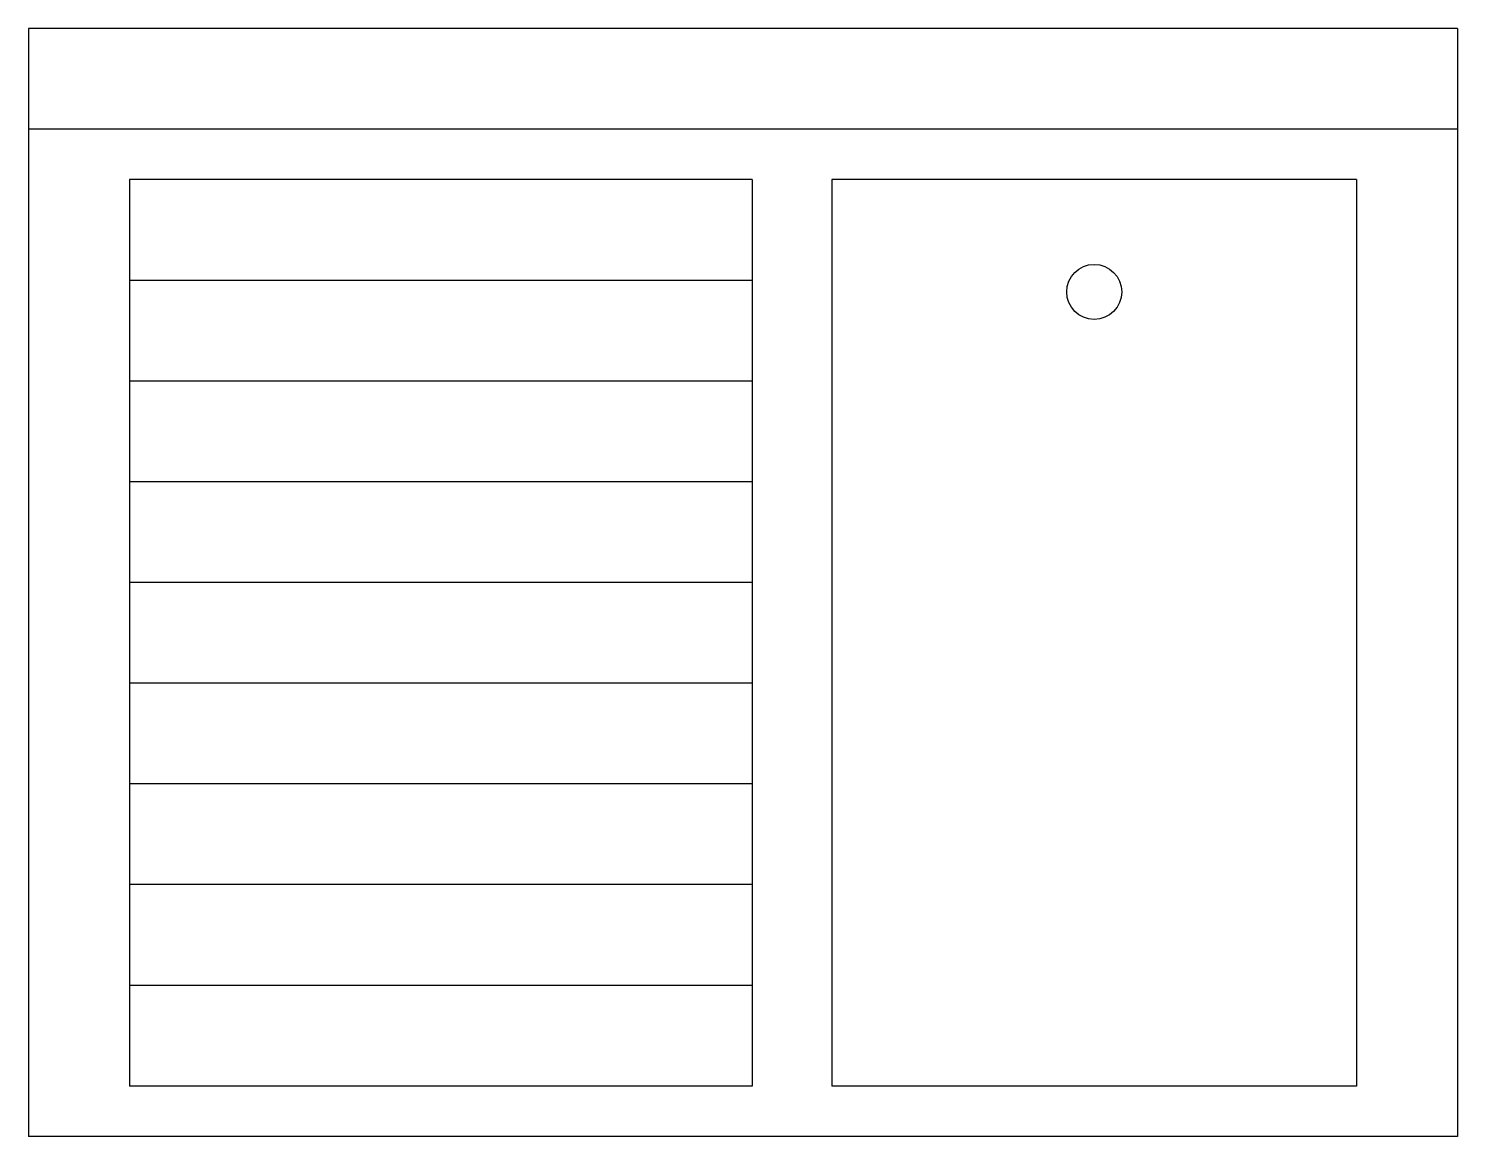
# Model space of a CAD drawing. Header units: millimetres. Extents: x 260.471 to 261.25, y 125.736 to 126.341.
import ezdxf

# ---------------------------------------------------------------- set-up
doc = ezdxf.new("R2010")
doc.units = ezdxf.units.MM
doc.layers.add('www.dwgautocad.com', color=7, linetype='Continuous')

msp = doc.modelspace()

# ---------------------------------------------------------------- linework, layer by layer
at = {"layer": 'www.dwgautocad.com'}
for p, q in [((261.24974, 126.34058), (260.47091, 126.34058)), ((260.47091, 126.34058), (260.47091, 125.73638)), ((261.24974, 126.34058), (261.24974, 125.73638)), ((261.24974, 126.28565), (260.47091, 126.28565)), ((260.52583, 126.25819), (260.52583, 125.76384)), ((260.86525, 126.25819), (260.52583, 126.25819)), ((260.86525, 126.25819), (260.86525, 125.76384)), ((261.19481, 126.25819), (260.9087, 126.25819)), ((260.9087, 126.25819), (260.9087, 125.76384)), ((261.19481, 126.25819), (261.19481, 125.76384)), ((260.86525, 126.20326), (260.52583, 126.20326)), ((260.86525, 126.14833), (260.52583, 126.14833)), ((260.86525, 126.0934), (260.52583, 126.0934)), ((260.86525, 126.03848), (260.52583, 126.03848)), ((260.86525, 125.98355), (260.52583, 125.98355)), ((260.86525, 125.92862), (260.52583, 125.92862)), ((260.86525, 125.8737), (260.52583, 125.8737)), ((260.86525, 125.81877), (260.52583, 125.81877)), ((260.86525, 125.76384), (260.52583, 125.76384)), ((261.19481, 125.76384), (260.9087, 125.76384)), ((261.24974, 125.73638), (260.47091, 125.73638))]:
    msp.add_line(p, q, dxfattribs=at)
msp.add_circle((261.05175, 126.19695), 0.015, dxfattribs=at)

doc.saveas('drawing.dxf')
